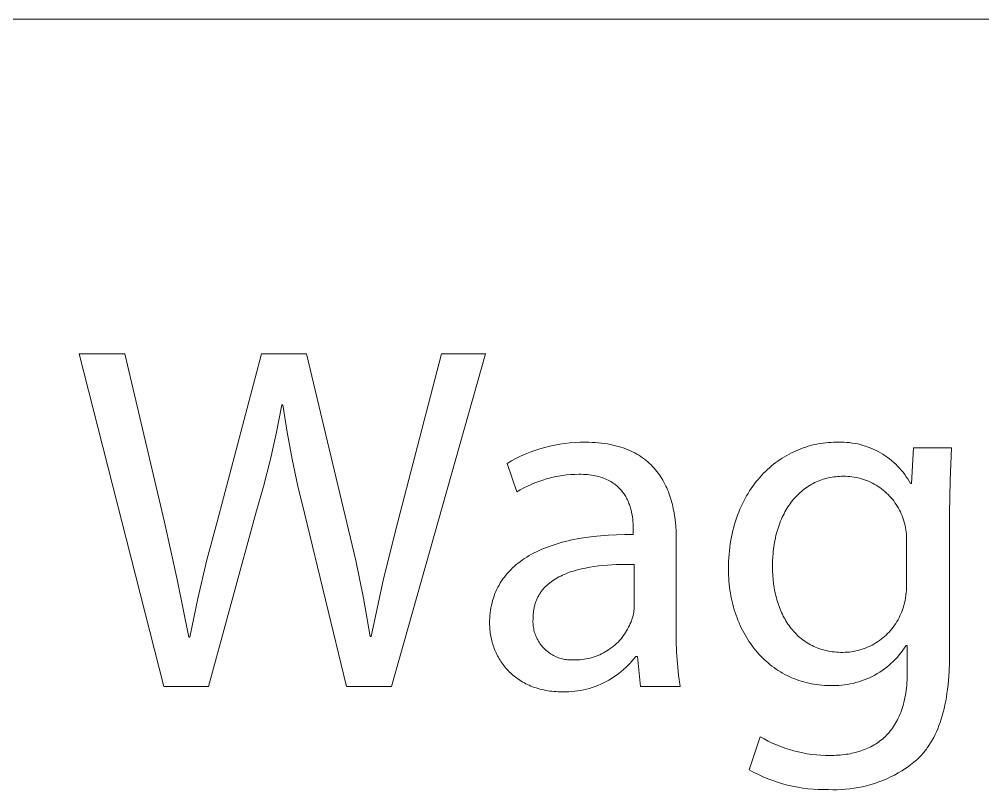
# Model space of a CAD drawing. Header units: millimetres. Extents: x 0 to 4030, y 0 to 2816.
# Drawn here: x 3694.8 to 3773.6, y 274.9 to 337.9 of the extents above; entities that cross this region are included whole.
import ezdxf

# ---------------------------------------------------------------- set-up
doc = ezdxf.new("R2010")
doc.units = ezdxf.units.MM
doc.header["$MEASUREMENT"] = 0
doc.layers.add('Domyślny', color=7, linetype='Continuous', true_color=0x000000)

msp = doc.modelspace()

# ---------------------------------------------------------------- linework, layer by layer
at = {"layer": 'Domyślny', "color": 18, "lineweight": 15, "true_color": 0x000000}
for p, q in [((3674.454, 337.913), (4026.422, 337.913)), ((3706.641, 283.353), (3699.743, 310.543)), ((3699.743, 310.543), (3703.474, 310.543)), ((3703.474, 310.543), (3706.695, 296.8)), ((3711.003, 296.827), (3714.64, 310.543)), ((3714.64, 310.543), (3718.304, 310.543)), ((3718.304, 310.543), (3721.605, 296.747)), ((3732.959, 310.543), (3725.256, 283.353)), ((3725.779, 296.827), (3729.362, 310.543)), ((3729.362, 310.543), (3732.959, 310.543)), ((3716.291, 306.396), (3715.861, 304.156)), ((3716.371, 306.396), (3716.291, 306.396)), ((3716.722, 304.161), (3716.371, 306.396)), ((3715.861, 304.156), (3715.367, 301.93)), ((3717.135, 301.936), (3716.722, 304.161)), ((3739.434, 303.232), (3739.851, 303.277)), ((3739.851, 303.277), (3740.27, 303.308)), ((3740.27, 303.308), (3740.69, 303.324)), ((3740.69, 303.324), (3741.11, 303.325)), ((3741.11, 303.325), (3741.386, 303.322)), ((3741.386, 303.322), (3741.656, 303.314)), ((3741.656, 303.314), (3741.92, 303.299)), ((3741.92, 303.299), (3742.177, 303.279)), ((3742.177, 303.279), (3742.428, 303.253)), ((3742.428, 303.253), (3742.673, 303.222)), ((3760.351, 303.223), (3760.559, 303.253)), ((3760.559, 303.253), (3760.767, 303.278)), ((3760.767, 303.278), (3760.975, 303.297)), ((3760.975, 303.297), (3761.185, 303.31)), ((3761.185, 303.31), (3761.394, 303.319)), ((3761.394, 303.319), (3761.604, 303.321)), ((3761.604, 303.321), (3761.827, 303.331)), ((3761.827, 303.331), (3762.05, 303.332)), ((3762.05, 303.332), (3762.272, 303.326)), ((3762.272, 303.326), (3762.495, 303.312)), ((3762.495, 303.312), (3762.717, 303.291)), ((3762.717, 303.291), (3762.938, 303.262)), ((3762.938, 303.262), (3763.157, 303.226)), ((3736.202, 302.358), (3736.591, 302.516)), ((3736.591, 302.516), (3736.985, 302.66)), ((3736.985, 302.66), (3737.384, 302.79)), ((3737.384, 302.79), (3737.788, 302.907)), ((3737.788, 302.907), (3738.195, 303.01)), ((3738.195, 303.01), (3738.605, 303.098)), ((3738.605, 303.098), (3739.019, 303.172)), ((3739.019, 303.172), (3739.434, 303.232)), ((3742.673, 303.222), (3742.911, 303.185)), ((3742.911, 303.185), (3743.144, 303.143)), ((3743.144, 303.143), (3743.37, 303.096)), ((3743.37, 303.096), (3743.59, 303.043)), ((3743.59, 303.043), (3743.805, 302.986)), ((3743.805, 302.986), (3744.013, 302.924)), ((3744.013, 302.924), (3744.216, 302.857)), ((3744.216, 302.857), (3744.413, 302.786)), ((3744.413, 302.786), (3744.605, 302.709)), ((3744.605, 302.709), (3744.791, 302.628)), ((3744.791, 302.628), (3744.971, 302.543)), ((3744.971, 302.543), (3745.146, 302.454)), ((3757.955, 302.452), (3758.147, 302.545)), ((3758.147, 302.545), (3758.34, 302.633)), ((3758.34, 302.633), (3758.534, 302.715)), ((3758.534, 302.715), (3758.731, 302.793)), ((3758.731, 302.793), (3758.929, 302.865)), ((3758.929, 302.865), (3759.128, 302.932)), ((3759.128, 302.932), (3759.329, 302.994)), ((3759.329, 302.994), (3759.531, 303.05)), ((3759.531, 303.05), (3759.735, 303.102)), ((3759.735, 303.102), (3759.939, 303.147)), ((3759.939, 303.147), (3760.145, 303.188)), ((3760.145, 303.188), (3760.351, 303.223)), ((3763.157, 303.226), (3763.376, 303.182)), ((3763.376, 303.182), (3763.593, 303.131)), ((3763.593, 303.131), (3763.808, 303.072)), ((3763.808, 303.072), (3764.02, 303.006)), ((3764.02, 303.006), (3764.231, 302.932)), ((3764.231, 302.932), (3764.439, 302.852)), ((3764.439, 302.852), (3764.644, 302.764)), ((3764.644, 302.764), (3764.845, 302.67)), ((3764.845, 302.67), (3765.044, 302.568)), ((3765.044, 302.568), (3765.239, 302.46)), ((3767.778, 299.939), (3767.952, 302.878)), ((3767.952, 302.878), (3771.039, 302.878)), ((3771.039, 302.878), (3770.929, 300.202)), ((3715.367, 301.93), (3714.807, 299.719)), ((3717.608, 299.723), (3717.135, 301.936)), ((3734.708, 301.594), (3735.071, 301.804)), ((3735.071, 301.804), (3735.442, 302.002)), ((3735.442, 302.002), (3735.819, 302.186)), ((3735.819, 302.186), (3736.202, 302.358)), ((3745.146, 302.454), (3745.316, 302.36)), ((3745.316, 302.36), (3745.48, 302.262)), ((3745.48, 302.262), (3745.64, 302.16)), ((3745.64, 302.16), (3745.794, 302.054)), ((3745.794, 302.054), (3745.943, 301.945)), ((3745.943, 301.945), (3746.086, 301.831)), ((3746.086, 301.831), (3746.226, 301.714)), ((3746.226, 301.714), (3746.36, 301.594)), ((3756.677, 301.659), (3756.853, 301.788)), ((3756.853, 301.788), (3757.031, 301.911)), ((3757.031, 301.911), (3757.211, 302.029)), ((3757.211, 302.029), (3757.394, 302.143)), ((3757.394, 302.143), (3757.579, 302.251)), ((3757.579, 302.251), (3757.766, 302.354)), ((3757.766, 302.354), (3757.955, 302.452)), ((3765.239, 302.46), (3765.43, 302.345)), ((3765.43, 302.345), (3765.617, 302.224)), ((3765.617, 302.224), (3765.799, 302.097)), ((3765.799, 302.097), (3765.978, 301.963)), ((3765.978, 301.963), (3766.151, 301.823)), ((3766.151, 301.823), (3766.32, 301.677)), ((3766.32, 301.677), (3766.483, 301.526)), ((3735.5, 299.259), (3734.708, 301.594)), ((3746.36, 301.594), (3746.489, 301.469)), ((3746.489, 301.469), (3746.614, 301.342)), ((3746.614, 301.342), (3746.734, 301.211)), ((3746.734, 301.211), (3746.849, 301.077)), ((3746.849, 301.077), (3746.96, 300.94)), ((3746.96, 300.94), (3747.067, 300.801)), ((3755.683, 300.785), (3755.841, 300.943)), ((3755.841, 300.943), (3756.003, 301.096)), ((3756.003, 301.096), (3756.167, 301.244)), ((3756.167, 301.244), (3756.334, 301.388)), ((3756.334, 301.388), (3756.505, 301.526)), ((3756.505, 301.526), (3756.677, 301.659)), ((3766.483, 301.526), (3766.642, 301.369)), ((3766.642, 301.369), (3766.795, 301.207)), ((3766.795, 301.207), (3766.942, 301.04)), ((3766.942, 301.04), (3767.083, 300.867)), ((3737.306, 300.128), (3736.993, 300.009)), ((3737.623, 300.236), (3737.306, 300.128)), ((3737.943, 300.333), (3737.623, 300.236)), ((3738.267, 300.42), (3737.943, 300.333)), ((3738.593, 300.495), (3738.267, 300.42)), ((3738.921, 300.559), (3738.593, 300.495)), ((3739.252, 300.611), (3738.921, 300.559)), ((3739.584, 300.653), (3739.252, 300.611)), ((3739.917, 300.683), (3739.584, 300.653)), ((3740.252, 300.701), (3739.917, 300.683)), ((3740.586, 300.708), (3740.252, 300.701)), ((3740.771, 300.706), (3740.586, 300.708)), ((3740.951, 300.7), (3740.771, 300.706)), ((3741.125, 300.69), (3740.951, 300.7)), ((3741.295, 300.675), (3741.125, 300.69)), ((3741.46, 300.657), (3741.295, 300.675)), ((3741.62, 300.635), (3741.46, 300.657)), ((3741.775, 300.609), (3741.62, 300.635)), ((3741.925, 300.58), (3741.775, 300.609)), ((3742.071, 300.547), (3741.925, 300.58)), ((3742.212, 300.511), (3742.071, 300.547)), ((3742.349, 300.472), (3742.212, 300.511)), ((3742.481, 300.429), (3742.349, 300.472)), ((3742.609, 300.383), (3742.481, 300.429)), ((3742.733, 300.334), (3742.609, 300.383)), ((3742.852, 300.283), (3742.733, 300.334)), ((3742.967, 300.228), (3742.852, 300.283)), ((3743.079, 300.171), (3742.967, 300.228)), ((3743.186, 300.111), (3743.079, 300.171)), ((3743.289, 300.049), (3743.186, 300.111)), ((3747.067, 300.801), (3747.169, 300.658)), ((3747.169, 300.658), (3747.266, 300.512)), ((3747.266, 300.512), (3747.36, 300.364)), ((3747.36, 300.364), (3747.449, 300.213)), ((3747.449, 300.213), (3747.535, 300.06)), ((3754.941, 299.922), (3755.083, 300.104)), ((3755.083, 300.104), (3755.228, 300.282)), ((3755.228, 300.282), (3755.376, 300.454)), ((3755.376, 300.454), (3755.528, 300.622)), ((3755.528, 300.622), (3755.683, 300.785)), ((3760.142, 300.145), (3760.008, 300.088)), ((3760.279, 300.199), (3760.142, 300.145)), ((3760.417, 300.25), (3760.279, 300.199)), ((3760.557, 300.296), (3760.417, 300.25)), ((3760.699, 300.338), (3760.557, 300.296)), ((3760.843, 300.377), (3760.699, 300.338)), ((3760.988, 300.412), (3760.843, 300.377)), ((3761.135, 300.442), (3760.988, 300.412)), ((3761.284, 300.469), (3761.135, 300.442)), ((3761.434, 300.491), (3761.284, 300.469)), ((3761.586, 300.51), (3761.434, 300.491)), ((3761.739, 300.524), (3761.586, 300.51)), ((3761.894, 300.535), (3761.739, 300.524)), ((3762.05, 300.541), (3761.894, 300.535)), ((3762.208, 300.543), (3762.05, 300.541)), ((3762.384, 300.542), (3762.208, 300.543)), ((3762.56, 300.534), (3762.384, 300.542)), ((3762.735, 300.52), (3762.56, 300.534)), ((3762.91, 300.5), (3762.735, 300.52)), ((3763.084, 300.475), (3762.91, 300.5)), ((3763.257, 300.443), (3763.084, 300.475)), ((3763.429, 300.405), (3763.257, 300.443)), ((3763.599, 300.362), (3763.429, 300.405)), ((3763.768, 300.312), (3763.599, 300.362)), ((3763.935, 300.257), (3763.768, 300.312)), ((3764.1, 300.196), (3763.935, 300.257)), ((3764.263, 300.13), (3764.1, 300.196)), ((3764.424, 300.058), (3764.263, 300.13)), ((3767.083, 300.867), (3767.218, 300.69)), ((3767.218, 300.69), (3767.348, 300.509)), ((3767.348, 300.509), (3767.471, 300.323)), ((3767.471, 300.323), (3767.587, 300.133)), ((3767.587, 300.133), (3767.697, 299.939)), ((3770.929, 300.202), (3770.891, 297.524)), ((3714.807, 299.719), (3714.184, 297.525)), ((3718.143, 297.525), (3717.608, 299.723)), ((3735.788, 299.429), (3735.5, 299.259)), ((3736.082, 299.59), (3735.788, 299.429)), ((3736.381, 299.74), (3736.082, 299.59)), ((3736.685, 299.88), (3736.381, 299.74)), ((3736.993, 300.009), (3736.685, 299.88)), ((3743.389, 299.984), (3743.289, 300.049)), ((3743.484, 299.917), (3743.389, 299.984)), ((3743.576, 299.848), (3743.484, 299.917)), ((3743.664, 299.776), (3743.576, 299.848)), ((3743.749, 299.703), (3743.664, 299.776)), ((3743.83, 299.627), (3743.749, 299.703)), ((3743.908, 299.55), (3743.83, 299.627)), ((3743.983, 299.471), (3743.908, 299.55)), ((3744.054, 299.39), (3743.983, 299.471)), ((3744.122, 299.308), (3744.054, 299.39)), ((3747.535, 300.06), (3747.616, 299.904)), ((3747.616, 299.904), (3747.693, 299.746)), ((3747.693, 299.746), (3747.767, 299.585)), ((3747.767, 299.585), (3747.836, 299.423)), ((3747.836, 299.423), (3747.902, 299.259)), ((3754.413, 299.146), (3754.539, 299.347)), ((3754.539, 299.347), (3754.669, 299.544)), ((3754.669, 299.544), (3754.803, 299.735)), ((3754.803, 299.735), (3754.941, 299.922)), ((3758.887, 299.4), (3758.773, 299.306)), ((3759.003, 299.491), (3758.887, 299.4)), ((3759.122, 299.578), (3759.003, 299.491)), ((3759.242, 299.662), (3759.122, 299.578)), ((3759.365, 299.742), (3759.242, 299.662)), ((3759.489, 299.819), (3759.365, 299.742)), ((3759.616, 299.891), (3759.489, 299.819)), ((3759.745, 299.961), (3759.616, 299.891)), ((3759.875, 300.026), (3759.745, 299.961)), ((3760.008, 300.088), (3759.875, 300.026)), ((3764.581, 299.98), (3764.424, 300.058)), ((3764.737, 299.897), (3764.581, 299.98)), ((3764.889, 299.809), (3764.737, 299.897)), ((3765.038, 299.715), (3764.889, 299.809)), ((3765.184, 299.617), (3765.038, 299.715)), ((3765.326, 299.513), (3765.184, 299.617)), ((3765.464, 299.405), (3765.326, 299.513)), ((3765.599, 299.292), (3765.464, 299.405)), ((3767.697, 299.939), (3767.778, 299.939)), ((3744.187, 299.224), (3744.122, 299.308)), ((3744.248, 299.139), (3744.187, 299.224)), ((3744.307, 299.053), (3744.248, 299.139)), ((3744.363, 298.965), (3744.307, 299.053)), ((3744.416, 298.876), (3744.363, 298.965)), ((3744.466, 298.787), (3744.416, 298.876)), ((3744.513, 298.696), (3744.466, 298.787)), ((3744.558, 298.605), (3744.513, 298.696)), ((3744.6, 298.513), (3744.558, 298.605)), ((3747.902, 299.259), (3747.964, 299.092)), ((3747.964, 299.092), (3748.023, 298.924)), ((3748.023, 298.924), (3748.078, 298.754)), ((3748.078, 298.754), (3748.13, 298.583)), ((3748.13, 298.583), (3748.178, 298.41)), ((3754.059, 298.515), (3754.173, 298.73)), ((3754.173, 298.73), (3754.291, 298.941)), ((3754.291, 298.941), (3754.413, 299.146)), ((3758.041, 298.549), (3757.946, 298.427)), ((3758.138, 298.667), (3758.041, 298.549)), ((3758.238, 298.782), (3758.138, 298.667)), ((3758.341, 298.894), (3758.238, 298.782)), ((3758.445, 299.002), (3758.341, 298.894)), ((3758.552, 299.107), (3758.445, 299.002)), ((3758.662, 299.208), (3758.552, 299.107)), ((3758.773, 299.306), (3758.662, 299.208)), ((3765.73, 299.174), (3765.599, 299.292)), ((3765.857, 299.052), (3765.73, 299.174)), ((3765.979, 298.926), (3765.857, 299.052)), ((3766.097, 298.795), (3765.979, 298.926)), ((3766.211, 298.661), (3766.097, 298.795)), ((3766.32, 298.523), (3766.211, 298.661)), ((3744.64, 298.421), (3744.6, 298.513)), ((3744.677, 298.328), (3744.64, 298.421)), ((3744.712, 298.234), (3744.677, 298.328)), ((3744.745, 298.14), (3744.712, 298.234)), ((3744.775, 298.047), (3744.745, 298.14)), ((3744.804, 297.953), (3744.775, 298.047)), ((3744.83, 297.858), (3744.804, 297.953)), ((3744.854, 297.765), (3744.83, 297.858)), ((3744.876, 297.671), (3744.854, 297.765)), ((3748.178, 298.41), (3748.223, 298.235)), ((3748.223, 298.235), (3748.264, 298.06)), ((3748.264, 298.06), (3748.303, 297.882)), ((3748.303, 297.882), (3748.338, 297.704)), ((3753.648, 297.609), (3753.744, 297.842)), ((3753.744, 297.842), (3753.845, 298.071)), ((3753.845, 298.071), (3753.95, 298.295)), ((3753.95, 298.295), (3754.059, 298.515)), ((3757.509, 297.77), (3757.43, 297.629)), ((3757.591, 297.908), (3757.509, 297.77)), ((3757.676, 298.042), (3757.591, 297.908)), ((3757.763, 298.174), (3757.676, 298.042)), ((3757.853, 298.302), (3757.763, 298.174)), ((3757.946, 298.427), (3757.853, 298.302)), ((3766.424, 298.381), (3766.32, 298.523)), ((3766.523, 298.235), (3766.424, 298.381)), ((3766.616, 298.087), (3766.523, 298.235)), ((3766.705, 297.935), (3766.616, 298.087)), ((3766.789, 297.78), (3766.705, 297.935)), ((3766.867, 297.622), (3766.789, 297.78)), ((3714.184, 297.525), (3710.305, 283.353)), ((3721.579, 283.353), (3718.143, 297.525)), ((3744.897, 297.577), (3744.876, 297.671)), ((3744.932, 297.392), (3744.897, 297.577)), ((3744.961, 297.208), (3744.932, 297.392)), ((3744.984, 297.028), (3744.961, 297.208)), ((3745.002, 296.851), (3744.984, 297.028)), ((3748.338, 297.704), (3748.37, 297.525)), ((3748.37, 297.525), (3748.426, 297.164)), ((3748.426, 297.164), (3748.47, 296.799)), ((3753.389, 296.881), (3753.47, 297.128)), ((3753.47, 297.128), (3753.557, 297.371)), ((3753.557, 297.371), (3753.648, 297.609)), ((3757.139, 297.034), (3757.074, 296.878)), ((3757.208, 297.188), (3757.139, 297.034)), ((3757.279, 297.338), (3757.208, 297.188)), ((3757.353, 297.485), (3757.279, 297.338)), ((3757.43, 297.629), (3757.353, 297.485)), ((3766.939, 297.462), (3766.867, 297.622)), ((3767.007, 297.299), (3766.939, 297.462)), ((3767.068, 297.134), (3767.007, 297.299)), ((3767.124, 296.968), (3767.068, 297.134)), ((3767.174, 296.799), (3767.124, 296.968)), ((3770.891, 297.524), (3770.891, 286.183)), ((3706.695, 296.8), (3707.748, 292.106)), ((3710.172, 293.705), (3711.003, 296.827)), ((3721.605, 296.747), (3722.337, 293.667)), ((3724.616, 292.154), (3725.779, 296.827)), ((3745.014, 296.679), (3745.002, 296.851)), ((3745.022, 296.513), (3745.014, 296.679)), ((3745.027, 296.352), (3745.022, 296.513)), ((3745.028, 296.199), (3745.027, 296.352)), ((3745.028, 295.783), (3745.028, 296.199)), ((3748.47, 296.799), (3748.503, 296.433)), ((3748.503, 296.433), (3748.527, 296.064)), ((3753.174, 296.113), (3753.241, 296.374)), ((3753.241, 296.374), (3753.312, 296.63)), ((3753.312, 296.63), (3753.389, 296.881)), ((3756.841, 296.223), (3756.79, 296.052)), ((3756.895, 296.391), (3756.841, 296.223)), ((3756.951, 296.556), (3756.895, 296.391)), ((3757.011, 296.719), (3756.951, 296.556)), ((3757.074, 296.878), (3757.011, 296.719)), ((3767.217, 296.64), (3767.174, 296.799)), ((3767.255, 296.481), (3767.217, 296.64)), ((3767.288, 296.32), (3767.255, 296.481)), ((3767.316, 296.158), (3767.288, 296.32)), ((3740.017, 295.334), (3740.573, 295.442)), ((3740.573, 295.442), (3741.149, 295.536)), ((3741.149, 295.536), (3741.745, 295.616)), ((3741.745, 295.616), (3742.362, 295.68)), ((3742.362, 295.68), (3742.999, 295.728)), ((3742.999, 295.728), (3743.656, 295.762)), ((3743.656, 295.762), (3744.332, 295.78)), ((3744.332, 295.78), (3745.028, 295.783)), ((3748.527, 296.064), (3748.54, 295.696)), ((3748.54, 295.696), (3748.545, 295.327)), ((3753.007, 295.305), (3753.058, 295.579)), ((3753.058, 295.579), (3753.113, 295.848)), ((3753.113, 295.848), (3753.174, 296.113)), ((3756.656, 295.523), (3756.617, 295.34)), ((3756.697, 295.702), (3756.656, 295.523)), ((3756.742, 295.879), (3756.697, 295.702)), ((3756.79, 296.052), (3756.742, 295.879)), ((3767.339, 295.995), (3767.316, 296.158)), ((3767.356, 295.832), (3767.339, 295.995)), ((3767.369, 295.668), (3767.356, 295.832)), ((3767.376, 295.504), (3767.369, 295.668)), ((3767.378, 295.339), (3767.376, 295.504)), ((3737.554, 294.57), (3737.776, 294.662)), ((3737.776, 294.662), (3738.004, 294.751)), ((3738.004, 294.751), (3738.237, 294.837)), ((3738.237, 294.837), (3738.476, 294.919)), ((3738.476, 294.919), (3738.72, 294.997)), ((3738.72, 294.997), (3738.969, 295.072)), ((3738.969, 295.072), (3739.223, 295.143)), ((3739.223, 295.143), (3739.482, 295.21)), ((3739.482, 295.21), (3740.017, 295.334)), ((3748.545, 295.327), (3748.545, 288.039)), ((3752.891, 294.458), (3752.924, 294.745)), ((3752.924, 294.745), (3752.963, 295.027)), ((3752.963, 295.027), (3753.007, 295.305)), ((3756.521, 294.778), (3756.495, 294.585)), ((3756.55, 294.968), (3756.521, 294.778)), ((3756.582, 295.155), (3756.55, 294.968)), ((3756.617, 295.34), (3756.582, 295.155)), ((3767.375, 295.175), (3767.378, 295.339)), ((3767.375, 291.659), (3767.375, 295.175)), ((3735.971, 293.701), (3736.149, 293.822)), ((3736.149, 293.822), (3736.333, 293.939)), ((3736.333, 293.939), (3736.523, 294.053)), ((3736.523, 294.053), (3736.718, 294.163)), ((3736.718, 294.163), (3736.919, 294.27)), ((3736.919, 294.27), (3737.125, 294.374)), ((3737.125, 294.374), (3737.337, 294.473)), ((3737.337, 294.473), (3737.554, 294.57)), ((3752.826, 293.572), (3752.842, 293.872)), ((3752.842, 293.872), (3752.863, 294.167)), ((3752.863, 294.167), (3752.891, 294.458)), ((3756.438, 293.99), (3756.417, 293.581)), ((3756.454, 294.191), (3756.438, 293.99)), ((3756.473, 294.389), (3756.454, 294.191)), ((3756.495, 294.585), (3756.473, 294.389)), ((3709.433, 290.559), (3710.172, 293.705)), ((3722.337, 293.667), (3722.973, 290.566)), ((3735.016, 292.904), (3735.161, 293.045)), ((3735.161, 293.045), (3735.312, 293.183)), ((3735.312, 293.183), (3735.468, 293.318)), ((3735.468, 293.318), (3735.63, 293.449)), ((3735.63, 293.449), (3735.797, 293.577)), ((3735.797, 293.577), (3735.971, 293.701)), ((3741.133, 293.041), (3740.795, 292.968)), ((3741.479, 293.104), (3741.133, 293.041)), ((3741.83, 293.159), (3741.479, 293.104)), ((3742.187, 293.206), (3741.83, 293.159)), ((3742.547, 293.244), (3742.187, 293.206)), ((3742.911, 293.275), (3742.547, 293.244)), ((3743.277, 293.299), (3742.911, 293.275)), ((3743.644, 293.316), (3743.277, 293.299)), ((3744.379, 293.332), (3743.644, 293.316)), ((3745.109, 293.327), (3744.379, 293.332)), ((3745.109, 289.932), (3745.109, 293.327)), ((3752.814, 292.961), (3752.817, 293.269)), ((3752.817, 293.269), (3752.826, 293.572)), ((3756.417, 293.581), (3756.41, 293.162)), ((3756.41, 293.162), (3756.416, 292.804)), ((3734.376, 292.146), (3734.492, 292.305)), ((3734.492, 292.305), (3734.615, 292.459)), ((3734.615, 292.459), (3734.743, 292.611)), ((3734.743, 292.611), (3734.876, 292.759)), ((3734.876, 292.759), (3735.016, 292.904)), ((3738.821, 292.243), (3738.69, 292.167)), ((3738.956, 292.316), (3738.821, 292.243)), ((3739.094, 292.385), (3738.956, 292.316)), ((3739.235, 292.452), (3739.094, 292.385)), ((3739.379, 292.516), (3739.235, 292.452)), ((3739.526, 292.577), (3739.379, 292.516)), ((3739.676, 292.635), (3739.526, 292.577)), ((3739.828, 292.691), (3739.676, 292.635)), ((3739.984, 292.743), (3739.828, 292.691)), ((3740.141, 292.794), (3739.984, 292.743)), ((3740.301, 292.841), (3740.141, 292.794)), ((3740.464, 292.886), (3740.301, 292.841)), ((3740.795, 292.968), (3740.464, 292.886)), ((3752.816, 292.708), (3752.814, 292.961)), ((3752.824, 292.457), (3752.816, 292.708)), ((3752.836, 292.209), (3752.824, 292.457)), ((3756.416, 292.804), (3756.433, 292.451)), ((3756.433, 292.451), (3756.461, 292.102)), ((3707.748, 292.106), (3708.708, 287.392)), ((3723.605, 287.446), (3724.616, 292.154)), ((3733.881, 291.306), (3733.968, 291.48)), ((3733.968, 291.48), (3734.061, 291.652)), ((3734.061, 291.652), (3734.16, 291.82)), ((3734.16, 291.82), (3734.265, 291.985)), ((3734.265, 291.985), (3734.376, 292.146)), ((3737.777, 291.442), (3737.728, 291.39)), ((3737.826, 291.494), (3737.777, 291.442)), ((3737.876, 291.545), (3737.826, 291.494)), ((3737.928, 291.595), (3737.876, 291.545)), ((3737.981, 291.644), (3737.928, 291.595)), ((3738.034, 291.692), (3737.981, 291.644)), ((3738.089, 291.739), (3738.034, 291.692)), ((3738.145, 291.786), (3738.089, 291.739)), ((3738.202, 291.831), (3738.145, 291.786)), ((3738.318, 291.92), (3738.202, 291.831)), ((3738.438, 292.005), (3738.318, 291.92)), ((3738.562, 292.088), (3738.438, 292.005)), ((3738.69, 292.167), (3738.562, 292.088)), ((3752.854, 291.962), (3752.836, 292.209)), ((3752.876, 291.718), (3752.854, 291.962)), ((3752.904, 291.476), (3752.876, 291.718)), ((3752.936, 291.236), (3752.904, 291.476)), ((3756.461, 292.102), (3756.5, 291.758)), ((3756.5, 291.758), (3756.524, 291.589)), ((3756.524, 291.589), (3756.551, 291.42)), ((3767.364, 291.235), (3767.373, 291.447)), ((3767.373, 291.447), (3767.375, 291.659)), ((3733.591, 290.574), (3733.654, 290.762)), ((3733.654, 290.762), (3733.724, 290.946)), ((3733.724, 290.946), (3733.799, 291.128)), ((3733.799, 291.128), (3733.881, 291.306)), ((3737.24, 290.687), (3737.207, 290.622)), ((3737.273, 290.751), (3737.24, 290.687)), ((3737.309, 290.813), (3737.273, 290.751)), ((3737.345, 290.875), (3737.309, 290.813)), ((3737.383, 290.936), (3737.345, 290.875)), ((3737.422, 290.996), (3737.383, 290.936)), ((3737.462, 291.055), (3737.422, 290.996)), ((3737.504, 291.113), (3737.462, 291.055)), ((3737.546, 291.17), (3737.504, 291.113)), ((3737.59, 291.226), (3737.546, 291.17)), ((3737.635, 291.282), (3737.59, 291.226)), ((3737.681, 291.336), (3737.635, 291.282)), ((3737.728, 291.39), (3737.681, 291.336)), ((3752.972, 290.998), (3752.936, 291.236)), ((3753.014, 290.763), (3752.972, 290.998)), ((3753.06, 290.531), (3753.014, 290.763)), ((3756.551, 291.42), (3756.58, 291.254)), ((3756.58, 291.254), (3756.613, 291.089)), ((3756.613, 291.089), (3756.648, 290.925)), ((3756.648, 290.925), (3756.686, 290.764)), ((3756.686, 290.764), (3756.727, 290.604)), ((3767.291, 290.604), (3767.323, 290.813)), ((3767.323, 290.813), (3767.347, 291.024)), ((3767.347, 291.024), (3767.364, 291.235)), ((3708.789, 287.392), (3709.433, 290.559)), ((3722.973, 290.566), (3723.511, 287.446)), ((3733.396, 289.791), (3733.435, 289.992)), ((3733.435, 289.992), (3733.481, 290.189)), ((3733.481, 290.189), (3733.533, 290.383)), ((3733.533, 290.383), (3733.591, 290.574)), ((3736.954, 289.92), (3736.936, 289.844)), ((3736.973, 289.995), (3736.954, 289.92)), ((3736.993, 290.069), (3736.973, 289.995)), ((3737.015, 290.141), (3736.993, 290.069)), ((3737.038, 290.213), (3737.015, 290.141)), ((3737.063, 290.284), (3737.038, 290.213)), ((3737.089, 290.353), (3737.063, 290.284)), ((3737.117, 290.422), (3737.089, 290.353)), ((3737.145, 290.49), (3737.117, 290.422)), ((3737.175, 290.557), (3737.145, 290.49)), ((3737.207, 290.622), (3737.175, 290.557)), ((3745.104, 289.804), (3745.109, 289.932)), ((3753.111, 290.3), (3753.06, 290.531)), ((3753.166, 290.073), (3753.111, 290.3)), ((3753.226, 289.848), (3753.166, 290.073)), ((3756.727, 290.604), (3756.77, 290.446)), ((3756.77, 290.446), (3756.817, 290.29)), ((3756.817, 290.29), (3756.866, 290.136)), ((3756.866, 290.136), (3756.918, 289.983)), ((3756.918, 289.983), (3756.973, 289.833)), ((3767.093, 289.78), (3767.153, 289.983)), ((3767.153, 289.983), (3767.207, 290.188)), ((3767.207, 290.188), (3767.253, 290.395)), ((3767.253, 290.395), (3767.291, 290.604)), ((3733.298, 288.958), (3733.313, 289.171)), ((3733.313, 289.171), (3733.334, 289.381)), ((3733.334, 289.381), (3733.362, 289.588)), ((3733.362, 289.588), (3733.396, 289.791)), ((3736.845, 289.113), (3736.843, 289.026)), ((3736.849, 289.199), (3736.845, 289.113)), ((3736.855, 289.283), (3736.849, 289.199)), ((3736.862, 289.366), (3736.855, 289.283)), ((3736.87, 289.449), (3736.862, 289.366)), ((3736.88, 289.53), (3736.87, 289.449)), ((3736.892, 289.61), (3736.88, 289.53)), ((3736.905, 289.689), (3736.892, 289.61)), ((3736.92, 289.767), (3736.905, 289.689)), ((3736.936, 289.844), (3736.92, 289.767)), ((3744.982, 289.048), (3745.014, 289.172)), ((3745.014, 289.172), (3745.04, 289.297)), ((3745.04, 289.297), (3745.063, 289.423)), ((3745.063, 289.423), (3745.081, 289.549)), ((3745.081, 289.549), (3745.095, 289.676)), ((3745.095, 289.676), (3745.104, 289.804)), ((3753.29, 289.626), (3753.226, 289.848)), ((3753.359, 289.407), (3753.29, 289.626)), ((3753.432, 289.19), (3753.359, 289.407)), ((3753.51, 288.976), (3753.432, 289.19)), ((3756.973, 289.833), (3757.03, 289.685)), ((3757.03, 289.685), (3757.091, 289.539)), ((3757.091, 289.539), (3757.154, 289.396)), ((3757.154, 289.396), (3757.22, 289.254)), ((3757.22, 289.254), (3757.289, 289.115)), ((3757.289, 289.115), (3757.361, 288.979)), ((3766.757, 288.963), (3766.835, 289.121)), ((3766.835, 289.121), (3766.908, 289.283)), ((3766.908, 289.283), (3766.976, 289.446)), ((3766.976, 289.446), (3767.037, 289.612)), ((3767.037, 289.612), (3767.093, 289.78)), ((3733.285, 288.522), (3733.288, 288.742)), ((3733.287, 288.39), (3733.285, 288.522)), ((3733.291, 288.258), (3733.287, 288.39)), ((3733.288, 288.742), (3733.298, 288.958)), ((3736.835, 288.83), (3736.831, 288.722)), ((3736.831, 288.722), (3736.831, 288.613)), ((3736.831, 288.613), (3736.835, 288.504)), ((3736.842, 288.938), (3736.835, 288.83)), ((3736.835, 288.504), (3736.843, 288.396)), ((3736.843, 289.026), (3736.842, 288.938)), ((3736.843, 288.396), (3736.855, 288.288)), ((3736.855, 288.288), (3736.87, 288.181)), ((3744.648, 288.194), (3744.721, 288.343)), ((3744.721, 288.343), (3744.788, 288.495)), ((3744.788, 288.495), (3744.851, 288.649)), ((3744.851, 288.649), (3744.908, 288.804)), ((3744.908, 288.804), (3744.947, 288.926)), ((3744.947, 288.926), (3744.982, 289.048)), ((3753.591, 288.766), (3753.51, 288.976)), ((3753.677, 288.558), (3753.591, 288.766)), ((3753.767, 288.354), (3753.677, 288.558)), ((3753.861, 288.153), (3753.767, 288.354)), ((3757.361, 288.979), (3757.435, 288.845)), ((3757.435, 288.845), (3757.512, 288.713)), ((3757.512, 288.713), (3757.592, 288.584)), ((3757.592, 288.584), (3757.675, 288.458)), ((3757.675, 288.458), (3757.761, 288.334)), ((3757.761, 288.334), (3757.85, 288.213)), ((3766.288, 288.214), (3766.392, 288.357)), ((3766.392, 288.357), (3766.491, 288.504)), ((3766.491, 288.504), (3766.585, 288.654)), ((3766.585, 288.654), (3766.674, 288.807)), ((3766.674, 288.807), (3766.757, 288.963)), ((3733.299, 288.127), (3733.291, 288.258)), ((3733.309, 287.995), (3733.299, 288.127)), ((3733.322, 287.864), (3733.309, 287.995)), ((3733.339, 287.733), (3733.322, 287.864)), ((3733.358, 287.602), (3733.339, 287.733)), ((3733.38, 287.472), (3733.358, 287.602)), ((3736.87, 288.181), (3736.889, 288.074)), ((3736.889, 288.074), (3736.911, 287.968)), ((3736.911, 287.968), (3736.938, 287.862)), ((3736.938, 287.862), (3736.967, 287.758)), ((3736.967, 287.758), (3737.001, 287.655)), ((3737.001, 287.655), (3737.038, 287.552)), ((3737.038, 287.552), (3737.078, 287.452)), ((3744.212, 287.491), (3744.309, 287.625)), ((3744.309, 287.625), (3744.401, 287.763)), ((3744.401, 287.763), (3744.488, 287.904)), ((3744.488, 287.904), (3744.571, 288.048)), ((3744.571, 288.048), (3744.648, 288.194)), ((3748.545, 288.039), (3748.545, 287.099)), ((3753.96, 287.955), (3753.861, 288.153)), ((3754.062, 287.76), (3753.96, 287.955)), ((3754.168, 287.569), (3754.062, 287.76)), ((3754.278, 287.381), (3754.168, 287.569)), ((3757.85, 288.213), (3757.941, 288.095)), ((3757.941, 288.095), (3758.035, 287.98)), ((3758.035, 287.98), (3758.132, 287.867)), ((3758.132, 287.867), (3758.232, 287.758)), ((3758.232, 287.758), (3758.335, 287.652)), ((3758.335, 287.652), (3758.44, 287.549)), ((3758.44, 287.549), (3758.548, 287.449)), ((3765.567, 287.437), (3765.698, 287.556)), ((3765.698, 287.556), (3765.825, 287.679)), ((3765.825, 287.679), (3765.947, 287.807)), ((3765.947, 287.807), (3766.065, 287.939)), ((3766.065, 287.939), (3766.179, 288.074)), ((3766.179, 288.074), (3766.288, 288.214)), ((3708.708, 287.392), (3708.789, 287.392)), ((3723.511, 287.446), (3723.605, 287.446)), ((3733.405, 287.343), (3733.38, 287.472)), ((3733.433, 287.214), (3733.405, 287.343)), ((3733.464, 287.086), (3733.433, 287.214)), ((3733.498, 286.958), (3733.464, 287.086)), ((3733.535, 286.831), (3733.498, 286.958)), ((3733.575, 286.706), (3733.535, 286.831)), ((3737.078, 287.452), (3737.122, 287.352)), ((3737.122, 287.352), (3737.169, 287.255)), ((3737.169, 287.255), (3737.22, 287.158)), ((3737.22, 287.158), (3737.274, 287.064)), ((3737.274, 287.064), (3737.331, 286.972)), ((3737.331, 286.972), (3737.391, 286.882)), ((3737.391, 286.882), (3737.454, 286.793)), ((3737.454, 286.793), (3737.521, 286.707)), ((3743.415, 286.651), (3743.541, 286.759)), ((3743.541, 286.759), (3743.663, 286.871)), ((3743.663, 286.871), (3743.781, 286.987)), ((3743.781, 286.987), (3743.895, 287.108)), ((3743.895, 287.108), (3744.005, 287.232)), ((3744.005, 287.232), (3744.111, 287.359)), ((3744.111, 287.359), (3744.212, 287.491)), ((3748.545, 287.099), (3748.577, 286.16)), ((3754.392, 287.197), (3754.278, 287.381)), ((3754.51, 287.016), (3754.392, 287.197)), ((3754.632, 286.839), (3754.51, 287.016)), ((3754.757, 286.665), (3754.632, 286.839)), ((3758.548, 287.449), (3758.659, 287.352)), ((3758.659, 287.352), (3758.773, 287.258)), ((3758.773, 287.258), (3758.89, 287.168)), ((3758.89, 287.168), (3759.009, 287.081)), ((3759.009, 287.081), (3759.132, 286.998)), ((3759.132, 286.998), (3759.257, 286.918)), ((3759.257, 286.918), (3759.385, 286.842)), ((3759.385, 286.842), (3759.515, 286.769)), ((3759.515, 286.769), (3759.649, 286.7)), ((3764.391, 286.657), (3764.549, 286.737)), ((3764.549, 286.737), (3764.704, 286.822)), ((3764.704, 286.822), (3764.856, 286.912)), ((3764.856, 286.912), (3765.006, 287.007)), ((3765.006, 287.007), (3765.151, 287.107)), ((3765.151, 287.107), (3765.294, 287.212)), ((3765.294, 287.212), (3765.432, 287.322)), ((3765.432, 287.322), (3765.567, 287.437)), ((3733.618, 286.581), (3733.575, 286.706)), ((3733.664, 286.457), (3733.618, 286.581)), ((3733.712, 286.334), (3733.664, 286.457)), ((3733.764, 286.212), (3733.712, 286.334)), ((3733.818, 286.092), (3733.764, 286.212)), ((3733.876, 285.972), (3733.818, 286.092)), ((3733.936, 285.854), (3733.876, 285.972)), ((3737.521, 286.707), (3737.59, 286.624)), ((3737.59, 286.624), (3737.662, 286.542)), ((3737.662, 286.542), (3737.737, 286.464)), ((3737.737, 286.464), (3737.814, 286.388)), ((3737.814, 286.388), (3737.894, 286.314)), ((3737.894, 286.314), (3737.977, 286.244)), ((3737.977, 286.244), (3738.062, 286.176)), ((3738.062, 286.176), (3738.149, 286.111)), ((3738.149, 286.111), (3738.238, 286.05)), ((3738.238, 286.05), (3738.33, 285.991)), ((3738.33, 285.991), (3738.423, 285.936)), ((3738.423, 285.936), (3738.518, 285.884)), ((3742.14, 285.887), (3742.292, 285.952)), ((3742.292, 285.952), (3742.443, 286.023)), ((3742.443, 286.023), (3742.59, 286.098)), ((3742.59, 286.098), (3742.735, 286.178)), ((3742.735, 286.178), (3742.878, 286.263)), ((3742.878, 286.263), (3743.017, 286.353)), ((3743.017, 286.353), (3743.153, 286.448)), ((3743.153, 286.448), (3743.286, 286.547)), ((3743.286, 286.547), (3743.415, 286.651)), ((3748.577, 286.16), (3748.642, 285.222)), ((3754.886, 286.496), (3754.757, 286.665)), ((3755.019, 286.33), (3754.886, 286.496)), ((3755.156, 286.168), (3755.019, 286.33)), ((3755.295, 286.01), (3755.156, 286.168)), ((3755.439, 285.856), (3755.295, 286.01)), ((3759.649, 286.7), (3759.785, 286.635)), ((3759.785, 286.635), (3759.924, 286.573)), ((3759.924, 286.573), (3760.066, 286.515)), ((3760.066, 286.515), (3760.211, 286.462)), ((3760.211, 286.462), (3760.359, 286.412)), ((3760.359, 286.412), (3760.509, 286.366)), ((3760.509, 286.366), (3760.662, 286.325)), ((3760.662, 286.325), (3760.818, 286.287)), ((3760.818, 286.287), (3760.977, 286.254)), ((3760.977, 286.254), (3761.139, 286.225)), ((3761.139, 286.225), (3761.303, 286.2)), ((3761.303, 286.2), (3761.471, 286.18)), ((3761.471, 286.18), (3761.641, 286.164)), ((3761.641, 286.164), (3761.814, 286.152)), ((3761.814, 286.152), (3761.989, 286.145)), ((3761.989, 286.145), (3762.168, 286.143)), ((3762.168, 286.143), (3762.345, 286.147)), ((3762.345, 286.147), (3762.521, 286.157)), ((3762.521, 286.157), (3762.698, 286.173)), ((3762.698, 286.173), (3762.873, 286.195)), ((3762.873, 286.195), (3763.048, 286.223)), ((3763.048, 286.223), (3763.221, 286.257)), ((3763.221, 286.257), (3763.394, 286.297)), ((3763.394, 286.297), (3763.565, 286.343)), ((3763.565, 286.343), (3763.734, 286.395)), ((3763.734, 286.395), (3763.901, 286.452)), ((3763.901, 286.452), (3764.067, 286.515)), ((3764.067, 286.515), (3764.23, 286.583)), ((3764.23, 286.583), (3764.391, 286.657)), ((3766.779, 285.938), (3766.624, 285.758)), ((3766.927, 286.123), (3766.779, 285.938)), ((3767.07, 286.313), (3766.927, 286.123)), ((3767.206, 286.507), (3767.07, 286.313)), ((3767.335, 286.707), (3767.206, 286.507)), ((3767.429, 286.707), (3767.335, 286.707)), ((3767.429, 284.532), (3767.429, 286.707)), ((3770.891, 286.183), (3770.881, 285.363)), ((3733.999, 285.738), (3733.936, 285.854)), ((3734.066, 285.623), (3733.999, 285.738)), ((3734.135, 285.509), (3734.066, 285.623)), ((3734.207, 285.397), (3734.135, 285.509)), ((3734.281, 285.286), (3734.207, 285.397)), ((3734.359, 285.177), (3734.281, 285.286)), ((3734.44, 285.07), (3734.359, 285.177)), ((3738.518, 285.884), (3738.615, 285.835)), ((3738.615, 285.835), (3738.714, 285.79)), ((3738.714, 285.79), (3738.814, 285.748)), ((3738.814, 285.748), (3738.916, 285.709)), ((3738.916, 285.709), (3739.018, 285.674)), ((3739.018, 285.674), (3739.122, 285.642)), ((3739.122, 285.642), (3739.227, 285.615)), ((3739.227, 285.615), (3739.333, 285.59)), ((3739.333, 285.59), (3739.44, 285.57)), ((3739.44, 285.57), (3739.547, 285.553)), ((3739.547, 285.553), (3739.655, 285.54)), ((3739.655, 285.54), (3739.763, 285.53)), ((3739.763, 285.53), (3739.871, 285.524)), ((3739.871, 285.524), (3739.98, 285.522)), ((3739.98, 285.522), (3740.088, 285.524)), ((3740.088, 285.524), (3740.197, 285.53)), ((3740.197, 285.53), (3740.363, 285.529)), ((3740.363, 285.529), (3740.528, 285.534)), ((3740.528, 285.534), (3740.694, 285.544)), ((3740.694, 285.544), (3740.859, 285.56)), ((3740.859, 285.56), (3741.023, 285.582)), ((3741.023, 285.582), (3741.187, 285.609)), ((3741.187, 285.609), (3741.349, 285.642)), ((3741.349, 285.642), (3741.511, 285.68)), ((3741.511, 285.68), (3741.671, 285.724)), ((3741.671, 285.724), (3741.829, 285.773)), ((3741.829, 285.773), (3741.985, 285.827)), ((3741.985, 285.827), (3742.14, 285.887)), ((3744.756, 285.246), (3744.585, 285.068)), ((3744.92, 285.429), (3744.756, 285.246)), ((3745.078, 285.618), (3744.92, 285.429)), ((3745.23, 285.811), (3745.078, 285.618)), ((3745.364, 285.811), (3745.23, 285.811)), ((3745.632, 283.355), (3745.364, 285.811)), ((3748.642, 285.222), (3748.738, 284.287)), ((3755.585, 285.706), (3755.439, 285.856)), ((3755.736, 285.561), (3755.585, 285.706)), ((3755.889, 285.419), (3755.736, 285.561)), ((3756.046, 285.282), (3755.889, 285.419)), ((3756.206, 285.149), (3756.046, 285.282)), ((3756.369, 285.021), (3756.206, 285.149)), ((3766.123, 285.251), (3765.945, 285.094)), ((3766.296, 285.414), (3766.123, 285.251)), ((3766.463, 285.583), (3766.296, 285.414)), ((3766.624, 285.758), (3766.463, 285.583)), ((3770.881, 285.363), (3770.849, 284.583)), ((3734.524, 284.965), (3734.44, 285.07)), ((3734.61, 284.862), (3734.524, 284.965)), ((3734.7, 284.76), (3734.61, 284.862)), ((3734.792, 284.661), (3734.7, 284.76)), ((3734.887, 284.563), (3734.792, 284.661)), ((3734.985, 284.468), (3734.887, 284.563)), ((3735.086, 284.375), (3734.985, 284.468)), ((3735.19, 284.284), (3735.086, 284.375)), ((3743.847, 284.418), (3743.649, 284.272)), ((3744.039, 284.571), (3743.847, 284.418)), ((3744.227, 284.731), (3744.039, 284.571)), ((3744.409, 284.897), (3744.227, 284.731)), ((3744.585, 285.068), (3744.409, 284.897)), ((3756.536, 284.897), (3756.369, 285.021)), ((3756.705, 284.777), (3756.536, 284.897)), ((3756.878, 284.663), (3756.705, 284.777)), ((3757.053, 284.553), (3756.878, 284.663)), ((3757.232, 284.447), (3757.053, 284.553)), ((3757.413, 284.347), (3757.232, 284.447)), ((3757.598, 284.251), (3757.413, 284.347)), ((3764.981, 284.404), (3764.775, 284.286)), ((3765.183, 284.528), (3764.981, 284.404)), ((3765.381, 284.66), (3765.183, 284.528)), ((3765.574, 284.798), (3765.381, 284.66)), ((3765.762, 284.943), (3765.574, 284.798)), ((3765.945, 285.094), (3765.762, 284.943)), ((3767.421, 284.08), (3767.429, 284.532)), ((3770.849, 284.583), (3770.796, 283.841)), ((3735.297, 284.195), (3735.19, 284.284)), ((3735.406, 284.109), (3735.297, 284.195)), ((3735.519, 284.026), (3735.406, 284.109)), ((3735.634, 283.944), (3735.519, 284.026)), ((3735.752, 283.866), (3735.634, 283.944)), ((3735.873, 283.79), (3735.752, 283.866)), ((3735.997, 283.717), (3735.873, 283.79)), ((3736.124, 283.646), (3735.997, 283.717)), ((3736.254, 283.578), (3736.124, 283.646)), ((3736.386, 283.514), (3736.254, 283.578)), ((3742.592, 283.644), (3742.369, 283.54)), ((3742.812, 283.755), (3742.592, 283.644)), ((3743.027, 283.874), (3742.812, 283.755)), ((3743.239, 284), (3743.027, 283.874)), ((3743.446, 284.132), (3743.239, 284)), ((3743.649, 284.272), (3743.446, 284.132)), ((3748.738, 284.287), (3748.867, 283.355)), ((3757.785, 284.16), (3757.598, 284.251)), ((3757.975, 284.074), (3757.785, 284.16)), ((3758.167, 283.994), (3757.975, 284.074)), ((3758.362, 283.918), (3758.167, 283.994)), ((3758.56, 283.848), (3758.362, 283.918)), ((3758.761, 283.783), (3758.56, 283.848)), ((3758.964, 283.723), (3758.761, 283.783)), ((3759.169, 283.669), (3758.964, 283.723)), ((3759.377, 283.62), (3759.169, 283.669)), ((3759.587, 283.576), (3759.377, 283.62)), ((3759.8, 283.538), (3759.587, 283.576)), ((3763.006, 283.609), (3762.774, 283.558)), ((3763.237, 283.666), (3763.006, 283.609)), ((3763.465, 283.732), (3763.237, 283.666)), ((3763.691, 283.806), (3763.465, 283.732)), ((3763.914, 283.887), (3763.691, 283.806)), ((3764.134, 283.976), (3763.914, 283.887)), ((3764.351, 284.072), (3764.134, 283.976)), ((3764.565, 284.175), (3764.351, 284.072)), ((3764.775, 284.286), (3764.565, 284.175)), ((3767.381, 283.433), (3767.398, 283.644)), ((3767.398, 283.644), (3767.411, 283.86)), ((3767.411, 283.86), (3767.421, 284.08)), ((3770.796, 283.841), (3770.761, 283.485)), ((3710.305, 283.353), (3706.641, 283.353)), ((3725.256, 283.353), (3721.579, 283.353)), ((3736.522, 283.452), (3736.386, 283.514)), ((3736.66, 283.393), (3736.522, 283.452)), ((3736.801, 283.337), (3736.66, 283.393)), ((3736.945, 283.284), (3736.801, 283.337)), ((3737.092, 283.235), (3736.945, 283.284)), ((3737.241, 283.189), (3737.092, 283.235)), ((3737.394, 283.146), (3737.241, 283.189)), ((3737.549, 283.106), (3737.394, 283.146)), ((3737.707, 283.071), (3737.549, 283.106)), ((3737.868, 283.038), (3737.707, 283.071)), ((3738.032, 283.009), (3737.868, 283.038)), ((3738.198, 282.984), (3738.032, 283.009)), ((3738.368, 282.962), (3738.198, 282.984)), ((3738.54, 282.945), (3738.368, 282.962)), ((3738.715, 282.931), (3738.54, 282.945)), ((3738.893, 282.921), (3738.715, 282.931)), ((3739.074, 282.915), (3738.893, 282.921)), ((3739.257, 282.913), (3739.074, 282.915)), ((3739.504, 282.912), (3739.257, 282.913)), ((3739.75, 282.919), (3739.504, 282.912)), ((3739.995, 282.935), (3739.75, 282.919)), ((3740.24, 282.959), (3739.995, 282.935)), ((3740.484, 282.992), (3740.24, 282.959)), ((3740.727, 283.032), (3740.484, 282.992)), ((3740.968, 283.081), (3740.727, 283.032)), ((3741.208, 283.138), (3740.968, 283.081)), ((3741.445, 283.202), (3741.208, 283.138)), ((3741.68, 283.275), (3741.445, 283.202)), ((3741.913, 283.356), (3741.68, 283.275)), ((3742.142, 283.444), (3741.913, 283.356)), ((3742.369, 283.54), (3742.142, 283.444)), ((3748.867, 283.355), (3745.632, 283.355)), ((3760.014, 283.506), (3759.8, 283.538)), ((3760.231, 283.48), (3760.014, 283.506)), ((3760.451, 283.459), (3760.231, 283.48)), ((3760.672, 283.444), (3760.451, 283.459)), ((3760.895, 283.435), (3760.672, 283.444)), ((3761.121, 283.432), (3760.895, 283.435)), ((3761.358, 283.426), (3761.121, 283.432)), ((3761.596, 283.428), (3761.358, 283.426)), ((3761.833, 283.438), (3761.596, 283.428)), ((3762.07, 283.456), (3761.833, 283.438)), ((3762.306, 283.482), (3762.07, 283.456)), ((3762.541, 283.516), (3762.306, 283.482)), ((3762.774, 283.558), (3762.541, 283.516)), ((3767.275, 282.631), (3767.307, 282.825)), ((3767.307, 282.825), (3767.335, 283.024)), ((3767.335, 283.024), (3767.36, 283.226)), ((3767.36, 283.226), (3767.381, 283.433)), ((3770.676, 282.8), (3770.625, 282.471)), ((3770.721, 283.138), (3770.676, 282.8)), ((3770.761, 283.485), (3770.721, 283.138)), ((3767.112, 281.897), (3767.158, 282.074)), ((3767.158, 282.074), (3767.201, 282.256)), ((3767.201, 282.256), (3767.24, 282.441)), ((3767.24, 282.441), (3767.275, 282.631)), ((3770.569, 282.151), (3770.508, 281.84)), ((3770.625, 282.471), (3770.569, 282.151)), ((3766.833, 281.071), (3766.895, 281.228)), ((3766.895, 281.228), (3766.955, 281.389)), ((3766.955, 281.389), (3767.01, 281.554)), ((3767.01, 281.554), (3767.063, 281.724)), ((3767.063, 281.724), (3767.112, 281.897)), ((3770.368, 281.243), (3770.29, 280.958)), ((3770.441, 281.537), (3770.368, 281.243)), ((3770.508, 281.84), (3770.441, 281.537)), ((3766.473, 280.345), (3766.551, 280.482)), ((3766.551, 280.482), (3766.626, 280.623)), ((3766.626, 280.623), (3766.698, 280.769)), ((3766.698, 280.769), (3766.767, 280.918)), ((3766.767, 280.918), (3766.833, 281.071)), ((3770.118, 280.412), (3770.023, 280.151)), ((3770.207, 280.681), (3770.118, 280.412)), ((3770.29, 280.958), (3770.207, 280.681)), ((3765.942, 279.599), (3766.038, 279.714)), ((3766.038, 279.714), (3766.131, 279.833)), ((3766.131, 279.833), (3766.221, 279.955)), ((3766.221, 279.955), (3766.308, 280.081)), ((3766.308, 280.081), (3766.392, 280.211)), ((3766.392, 280.211), (3766.473, 280.345)), ((3769.818, 279.653), (3769.707, 279.415)), ((3769.923, 279.898), (3769.818, 279.653)), ((3770.023, 280.151), (3769.923, 279.898)), ((3754.505, 276.534), (3755.39, 279.245)), ((3755.39, 279.245), (3755.717, 279.06)), ((3755.717, 279.06), (3756.049, 278.886)), ((3756.049, 278.886), (3756.388, 278.723)), ((3765.08, 278.811), (3765.197, 278.897)), ((3765.197, 278.897), (3765.311, 278.987)), ((3765.311, 278.987), (3765.423, 279.08)), ((3765.423, 279.08), (3765.532, 279.176)), ((3765.532, 279.176), (3765.639, 279.277)), ((3765.639, 279.277), (3765.743, 279.38)), ((3765.743, 279.38), (3765.844, 279.488)), ((3765.844, 279.488), (3765.942, 279.599)), ((3769.468, 278.963), (3769.34, 278.747)), ((3769.59, 279.185), (3769.468, 278.963)), ((3769.707, 279.415), (3769.59, 279.185)), ((3756.388, 278.723), (3756.731, 278.572)), ((3756.731, 278.572), (3757.08, 278.433)), ((3757.08, 278.433), (3757.433, 278.306)), ((3757.433, 278.306), (3757.79, 278.191)), ((3757.79, 278.191), (3758.151, 278.088)), ((3758.151, 278.088), (3758.515, 277.997)), ((3763.497, 278.041), (3763.641, 278.087)), ((3763.641, 278.087), (3763.783, 278.137)), ((3763.783, 278.137), (3763.922, 278.189)), ((3763.922, 278.189), (3764.06, 278.245)), ((3764.06, 278.245), (3764.196, 278.304)), ((3764.196, 278.304), (3764.329, 278.366)), ((3764.329, 278.366), (3764.46, 278.432)), ((3764.46, 278.432), (3764.589, 278.501)), ((3764.589, 278.501), (3764.715, 278.573)), ((3764.715, 278.573), (3764.839, 278.649)), ((3764.839, 278.649), (3764.961, 278.728)), ((3764.961, 278.728), (3765.08, 278.811)), ((3768.848, 278.049), (3768.772, 277.956)), ((3768.922, 278.144), (3768.848, 278.049)), ((3768.995, 278.24), (3768.922, 278.144)), ((3769.067, 278.338), (3768.995, 278.24)), ((3769.137, 278.438), (3769.067, 278.338)), ((3769.206, 278.539), (3769.137, 278.438)), ((3769.34, 278.747), (3769.206, 278.539)), ((3758.515, 277.997), (3758.882, 277.919)), ((3758.882, 277.919), (3759.252, 277.853)), ((3759.252, 277.853), (3759.623, 277.8)), ((3759.623, 277.8), (3759.996, 277.76)), ((3759.996, 277.76), (3760.371, 277.732)), ((3760.371, 277.732), (3760.746, 277.717)), ((3760.746, 277.717), (3761.121, 277.715)), ((3761.121, 277.715), (3761.459, 277.72)), ((3761.459, 277.72), (3761.626, 277.727)), ((3761.626, 277.727), (3761.791, 277.737)), ((3761.791, 277.737), (3761.955, 277.75)), ((3761.955, 277.75), (3762.117, 277.766)), ((3762.117, 277.766), (3762.277, 277.784)), ((3762.277, 277.784), (3762.436, 277.806)), ((3762.436, 277.806), (3762.593, 277.83)), ((3762.593, 277.83), (3762.749, 277.858)), ((3762.749, 277.858), (3762.902, 277.888)), ((3762.902, 277.888), (3763.054, 277.922)), ((3763.054, 277.922), (3763.203, 277.959)), ((3763.203, 277.959), (3763.351, 277.998)), ((3763.351, 277.998), (3763.497, 278.041)), ((3768.113, 277.272), (3767.841, 277.055)), ((3768.2, 277.352), (3768.113, 277.272)), ((3768.286, 277.434), (3768.2, 277.352)), ((3768.371, 277.517), (3768.286, 277.434)), ((3768.454, 277.601), (3768.371, 277.517)), ((3768.536, 277.688), (3768.454, 277.601)), ((3768.616, 277.776), (3768.536, 277.688)), ((3768.695, 277.865), (3768.616, 277.776)), ((3768.772, 277.956), (3768.695, 277.865)), ((3754.877, 276.333), (3754.505, 276.534)), ((3767.274, 276.649), (3766.981, 276.46)), ((3767.561, 276.847), (3767.274, 276.649)), ((3767.841, 277.055), (3767.561, 276.847)), ((3755.257, 276.145), (3754.877, 276.333)), ((3755.642, 275.97), (3755.257, 276.145)), ((3756.033, 275.808), (3755.642, 275.97)), ((3756.429, 275.659), (3756.033, 275.808)), ((3765.751, 275.808), (3765.431, 275.672)), ((3766.067, 275.956), (3765.751, 275.808)), ((3766.377, 276.114), (3766.067, 275.956)), ((3766.682, 276.282), (3766.377, 276.114)), ((3766.981, 276.46), (3766.682, 276.282)), ((3756.83, 275.523), (3756.429, 275.659)), ((3757.235, 275.4), (3756.83, 275.523)), ((3757.644, 275.292), (3757.235, 275.4)), ((3758.057, 275.197), (3757.644, 275.292)), ((3758.472, 275.116), (3758.057, 275.197)), ((3758.89, 275.048), (3758.472, 275.116)), ((3759.31, 274.995), (3758.89, 275.048)), ((3759.731, 274.956), (3759.31, 274.995)), ((3760.154, 274.931), (3759.731, 274.956)), ((3760.577, 274.92), (3760.154, 274.931)), ((3761, 274.923), (3760.577, 274.92)), ((3761.348, 274.911), (3761, 274.923)), ((3761.697, 274.911), (3761.348, 274.911)), ((3762.045, 274.922), (3761.697, 274.911)), ((3762.393, 274.945), (3762.045, 274.922)), ((3762.739, 274.98), (3762.393, 274.945)), ((3763.084, 275.026), (3762.739, 274.98)), ((3763.428, 275.085), (3763.084, 275.026)), ((3763.769, 275.154), (3763.428, 275.085)), ((3764.108, 275.235), (3763.769, 275.154)), ((3764.444, 275.327), (3764.108, 275.235)), ((3764.777, 275.431), (3764.444, 275.327)), ((3765.106, 275.546), (3764.777, 275.431)), ((3765.431, 275.672), (3765.106, 275.546))]:
    msp.add_line(p, q, dxfattribs=at)

doc.saveas('drawing.dxf')
